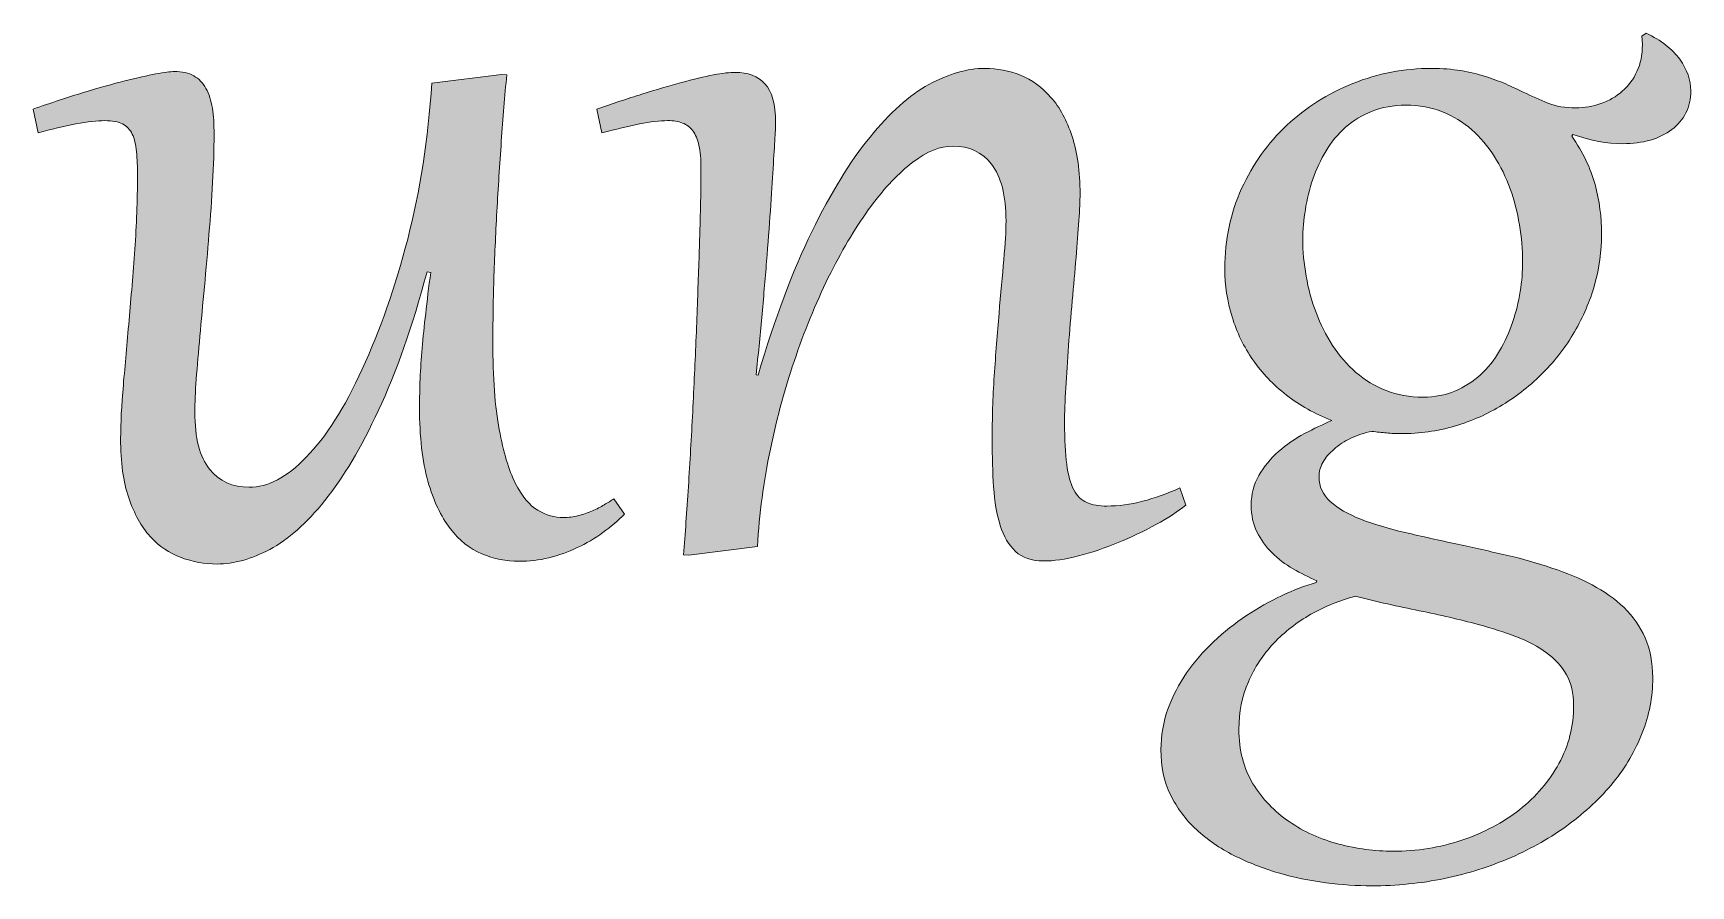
# Model space of a CAD drawing. Header units: millimetres. Extents: x 83.9 to 126, y -152.5 to -144.8.
# Drawn here: x 96.77 to 107.19, y -152.52 to -147.17 of the extents above; entities that cross this region are included whole.
import ezdxf

# ---------------------------------------------------------------- set-up
doc = ezdxf.new("R2010")
doc.units = ezdxf.units.MM
doc.header["$MEASUREMENT"] = 0
doc.layers.add('Layer 1', color=7, linetype='Continuous', lineweight=0)

msp = doc.modelspace()

# ---------------------------------------------------------------- hatches: boundary and pattern name
at = {"layer": 'Layer 1', "transparency": 33554687}
h = msp.add_hatch(color=250, dxfattribs=at)
h.dxf.hatch_style = 2
edge = h.paths.add_edge_path()
edge.add_spline(control_points=[(105.504, -149.453), (105.578, -149.453), (105.645, -149.44), (105.705, -149.415), (105.765, -149.389), (105.819, -149.355), (105.866, -149.312), (105.912, -149.27), (105.952, -149.22), (105.985, -149.162), (106.018, -149.105), (106.046, -149.045), (106.067, -148.983), (106.088, -148.92), (106.104, -148.856), (106.115, -148.79), (106.125, -148.725), (106.13, -148.662), (106.13, -148.601), (106.13, -148.525), (106.124, -148.449), (106.11, -148.371), (106.097, -148.293), (106.078, -148.217), (106.052, -148.144), (106.025, -148.071), (105.992, -148.003), (105.951, -147.94), (105.911, -147.876), (105.863, -147.821), (105.81, -147.773), (105.756, -147.726), (105.695, -147.688), (105.626, -147.661), (105.557, -147.633), (105.48, -147.619), (105.396, -147.619), (105.318, -147.619), (105.247, -147.632), (105.184, -147.657), (105.122, -147.681), (105.066, -147.715), (105.018, -147.758), (104.97, -147.801), (104.929, -147.85), (104.895, -147.906), (104.861, -147.961), (104.834, -148.021), (104.812, -148.083), (104.791, -148.146), (104.775, -148.21), (104.765, -148.275), (104.754, -148.339), (104.749, -148.401), (104.749, -148.461), (104.749, -148.536), (104.756, -148.614), (104.77, -148.693), (104.784, -148.772), (104.804, -148.849), (104.832, -148.922), (104.86, -148.995), (104.894, -149.064), (104.936, -149.128), (104.978, -149.193), (105.027, -149.25), (105.083, -149.298), (105.139, -149.346), (105.202, -149.384), (105.272, -149.411), (105.343, -149.439), (105.42, -149.453), (105.504, -149.453)], knot_values=[0, 0, 0, 0, 1, 1, 1, 2, 2, 2, 3, 3, 3, 4, 4, 4, 5, 5, 5, 6, 6, 6, 7, 7, 7, 8, 8, 8, 9, 9, 9, 10, 10, 10, 11, 11, 11, 12, 12, 12, 13, 13, 13, 14, 14, 14, 15, 15, 15, 16, 16, 16, 17, 17, 17, 18, 18, 18, 19, 19, 19, 20, 20, 20, 21, 21, 21, 22, 22, 22, 23, 23, 23, 24, 24, 24, 24], degree=3, periodic=0)
edge = h.paths.add_edge_path()
edge.add_spline(control_points=[(105.078, -150.703), (104.98, -150.73), (104.887, -150.767), (104.8, -150.817), (104.712, -150.867), (104.635, -150.927), (104.567, -150.998), (104.5, -151.069), (104.446, -151.15), (104.407, -151.241), (104.368, -151.332), (104.348, -151.431), (104.348, -151.538), (104.348, -151.671), (104.378, -151.785), (104.436, -151.881), (104.495, -151.976), (104.57, -152.056), (104.664, -152.119), (104.757, -152.183), (104.86, -152.23), (104.975, -152.26), (105.089, -152.29), (105.202, -152.305), (105.314, -152.305), (105.465, -152.305), (105.61, -152.282), (105.748, -152.236), (105.885, -152.19), (106.006, -152.126), (106.11, -152.044), (106.214, -151.962), (106.297, -151.865), (106.358, -151.753), (106.42, -151.642), (106.45, -151.52), (106.45, -151.388), (106.45, -151.313), (106.435, -151.249), (106.405, -151.196), (106.375, -151.143), (106.333, -151.097), (106.28, -151.058), (106.227, -151.019), (106.164, -150.985), (106.091, -150.958), (106.018, -150.93), (105.938, -150.905), (105.851, -150.881), (105.734, -150.849), (105.61, -150.821), (105.48, -150.794), (105.35, -150.768), (105.216, -150.738), (105.078, -150.703)], knot_values=[0, 0, 0, 0, 1, 1, 1, 2, 2, 2, 3, 3, 3, 4, 4, 4, 5, 5, 5, 6, 6, 6, 7, 7, 7, 8, 8, 8, 9, 9, 9, 10, 10, 10, 11, 11, 11, 12, 12, 12, 13, 13, 13, 14, 14, 14, 15, 15, 15, 16, 16, 16, 17, 17, 17, 18, 18, 18, 18], degree=3, periodic=0)
edge = h.paths.add_edge_path()
edge.add_spline(control_points=[(106.438, -147.814), (106.508, -147.914), (106.557, -148.016), (106.585, -148.117), (106.612, -148.219), (106.626, -148.323), (106.626, -148.428), (106.626, -148.536), (106.611, -148.643), (106.582, -148.747), (106.552, -148.851), (106.51, -148.949), (106.456, -149.042), (106.401, -149.136), (106.336, -149.221), (106.259, -149.299), (106.183, -149.377), (106.098, -149.444), (106.004, -149.501), (105.91, -149.559), (105.81, -149.603), (105.702, -149.635), (105.595, -149.666), (105.482, -149.682), (105.365, -149.682), (105.335, -149.682), (105.305, -149.681), (105.275, -149.678), (105.246, -149.675), (105.215, -149.672), (105.183, -149.668), (105.135, -149.677), (105.091, -149.692), (105.051, -149.711), (105.011, -149.73), (104.976, -149.753), (104.946, -149.779), (104.915, -149.806), (104.892, -149.833), (104.875, -149.863), (104.859, -149.893), (104.851, -149.923), (104.851, -149.953), (104.851, -150.014), (104.874, -150.065), (104.922, -150.108), (104.969, -150.151), (105.033, -150.188), (105.113, -150.22), (105.193, -150.251), (105.286, -150.279), (105.391, -150.303), (105.497, -150.328), (105.606, -150.352), (105.721, -150.377), (105.824, -150.399), (105.926, -150.422), (106.027, -150.445), (106.127, -150.468), (106.223, -150.495), (106.314, -150.526), (106.405, -150.556), (106.489, -150.591), (106.566, -150.632), (106.643, -150.673), (106.71, -150.72), (106.767, -150.775), (106.823, -150.829), (106.867, -150.893), (106.899, -150.965), (106.931, -151.037), (106.947, -151.121), (106.947, -151.216), (106.947, -151.336), (106.925, -151.451), (106.881, -151.562), (106.838, -151.673), (106.777, -151.777), (106.699, -151.873), (106.62, -151.97), (106.526, -152.058), (106.417, -152.138), (106.309, -152.218), (106.189, -152.286), (106.058, -152.344), (105.927, -152.401), (105.787, -152.445), (105.639, -152.476), (105.491, -152.507), (105.338, -152.522), (105.181, -152.522), (105.09, -152.522), (104.995, -152.516), (104.894, -152.503), (104.793, -152.49), (104.694, -152.469), (104.596, -152.441), (104.498, -152.412), (104.405, -152.376), (104.316, -152.331), (104.227, -152.286), (104.149, -152.232), (104.081, -152.169), (104.012, -152.106), (103.958, -152.032), (103.918, -151.95), (103.878, -151.867), (103.858, -151.773), (103.858, -151.667), (103.858, -151.578), (103.873, -151.494), (103.902, -151.412), (103.931, -151.331), (103.97, -151.255), (104.019, -151.185), (104.068, -151.115), (104.124, -151.049), (104.189, -150.989), (104.254, -150.928), (104.322, -150.874), (104.395, -150.825), (104.467, -150.777), (104.541, -150.735), (104.616, -150.7), (104.691, -150.665), (104.764, -150.637), (104.834, -150.617), (104.834, -150.617), (104.838, -150.606), (104.838, -150.606), (104.787, -150.584), (104.737, -150.559), (104.688, -150.531), (104.639, -150.503), (104.595, -150.469), (104.556, -150.431), (104.517, -150.392), (104.485, -150.348), (104.461, -150.299), (104.437, -150.25), (104.425, -150.195), (104.425, -150.133), (104.425, -150.063), (104.441, -150), (104.473, -149.944), (104.506, -149.888), (104.547, -149.838), (104.596, -149.795), (104.646, -149.751), (104.7, -149.714), (104.76, -149.682), (104.819, -149.651), (104.876, -149.623), (104.931, -149.6), (104.825, -149.558), (104.73, -149.505), (104.647, -149.44), (104.564, -149.376), (104.493, -149.302), (104.436, -149.219), (104.379, -149.137), (104.335, -149.047), (104.305, -148.949), (104.275, -148.852), (104.259, -148.751), (104.259, -148.645), (104.259, -148.464), (104.295, -148.297), (104.365, -148.143), (104.435, -147.99), (104.53, -147.857), (104.649, -147.745), (104.768, -147.634), (104.906, -147.546), (105.063, -147.483), (105.221, -147.42), (105.386, -147.388), (105.56, -147.388), (105.626, -147.388), (105.686, -147.393), (105.741, -147.402), (105.797, -147.412), (105.848, -147.424), (105.894, -147.438), (105.941, -147.453), (105.984, -147.469), (106.024, -147.486), (106.063, -147.503), (106.1, -147.52), (106.134, -147.537), (106.187, -147.563), (106.238, -147.586), (106.288, -147.606), (106.339, -147.626), (106.397, -147.636), (106.463, -147.636), (106.518, -147.636), (106.571, -147.627), (106.622, -147.609), (106.673, -147.591), (106.718, -147.565), (106.756, -147.531), (106.795, -147.498), (106.826, -147.456), (106.848, -147.407), (106.871, -147.359), (106.882, -147.303), (106.882, -147.241), (106.882, -147.231), (106.882, -147.222), (106.881, -147.214), (106.881, -147.206), (106.88, -147.196), (106.878, -147.185), (106.878, -147.185), (106.905, -147.167), (106.905, -147.167), (107, -147.211), (107.071, -147.266), (107.117, -147.331), (107.163, -147.396), (107.186, -147.462), (107.186, -147.528), (107.186, -147.581), (107.176, -147.627), (107.155, -147.668), (107.135, -147.709), (107.105, -147.743), (107.067, -147.772), (107.03, -147.801), (106.984, -147.823), (106.932, -147.838), (106.88, -147.854), (106.822, -147.861), (106.758, -147.861), (106.662, -147.861), (106.558, -147.842), (106.446, -147.803), (106.446, -147.803), (106.438, -147.814), (106.438, -147.814)], knot_values=[0, 0, 0, 0, 1, 1, 1, 2, 2, 2, 3, 3, 3, 4, 4, 4, 5, 5, 5, 6, 6, 6, 7, 7, 7, 8, 8, 8, 9, 9, 9, 10, 10, 10, 11, 11, 11, 12, 12, 12, 13, 13, 13, 14, 14, 14, 15, 15, 15, 16, 16, 16, 17, 17, 17, 18, 18, 18, 19, 19, 19, 20, 20, 20, 21, 21, 21, 22, 22, 22, 23, 23, 23, 24, 24, 24, 25, 25, 25, 26, 26, 26, 27, 27, 27, 28, 28, 28, 29, 29, 29, 30, 30, 30, 31, 31, 31, 32, 32, 32, 33, 33, 33, 34, 34, 34, 35, 35, 35, 36, 36, 36, 37, 37, 37, 38, 38, 38, 39, 39, 39, 40, 40, 40, 41, 41, 41, 42, 42, 42, 43, 43, 43, 44, 44, 44, 45, 45, 45, 46, 46, 46, 47, 47, 47, 48, 48, 48, 49, 49, 49, 50, 50, 50, 51, 51, 51, 52, 52, 52, 53, 53, 53, 54, 54, 54, 55, 55, 55, 56, 56, 56, 57, 57, 57, 58, 58, 58, 59, 59, 59, 60, 60, 60, 61, 61, 61, 62, 62, 62, 63, 63, 63, 64, 64, 64, 65, 65, 65, 66, 66, 66, 67, 67, 67, 68, 68, 68, 69, 69, 69, 70, 70, 70, 71, 71, 71, 72, 72, 72, 73, 73, 73, 74, 74, 74, 75, 75, 75, 76, 76, 76, 77, 77, 77, 78, 78, 78, 79, 79, 79, 80, 80, 80, 80], degree=3, periodic=0)
h = msp.add_hatch(color=250, dxfattribs=at)
h.dxf.hatch_style = 2
edge = h.paths.add_edge_path()
edge.add_spline(control_points=[(97.911, -147.803), (97.911, -147.897), (97.908, -147.997), (97.902, -148.104), (97.896, -148.211), (97.888, -148.319), (97.879, -148.43), (97.87, -148.54), (97.861, -148.65), (97.85, -148.759), (97.84, -148.869), (97.831, -148.973), (97.822, -149.07), (97.813, -149.168), (97.805, -149.258), (97.799, -149.34), (97.793, -149.422), (97.79, -149.491), (97.79, -149.546), (97.79, -149.71), (97.821, -149.83), (97.883, -149.905), (97.945, -149.981), (98.027, -150.019), (98.131, -150.019), (98.248, -150.019), (98.368, -149.956), (98.49, -149.83), (98.613, -149.704), (98.73, -149.52), (98.842, -149.277), (98.953, -149.035), (99.048, -148.762), (99.127, -148.46), (99.205, -148.157), (99.256, -147.831), (99.278, -147.481), (99.278, -147.481), (99.716, -147.427), (99.716, -147.427), (99.716, -147.427), (99.749, -147.429), (99.749, -147.429), (99.737, -147.56), (99.725, -147.699), (99.715, -147.846), (99.705, -147.992), (99.695, -148.139), (99.687, -148.286), (99.679, -148.433), (99.673, -148.576), (99.668, -148.717), (99.664, -148.857), (99.662, -148.987), (99.662, -149.106), (99.662, -149.33), (99.675, -149.514), (99.702, -149.656), (99.728, -149.799), (99.761, -149.911), (99.803, -149.993), (99.844, -150.075), (99.891, -150.132), (99.944, -150.163), (99.997, -150.194), (100.051, -150.209), (100.105, -150.209), (100.136, -150.209), (100.168, -150.205), (100.199, -150.197), (100.23, -150.189), (100.259, -150.179), (100.287, -150.167), (100.314, -150.155), (100.339, -150.143), (100.362, -150.129), (100.385, -150.115), (100.404, -150.103), (100.421, -150.092), (100.421, -150.092), (100.489, -150.187), (100.489, -150.187), (100.449, -150.228), (100.404, -150.267), (100.353, -150.303), (100.302, -150.34), (100.248, -150.372), (100.191, -150.398), (100.135, -150.425), (100.076, -150.446), (100.014, -150.462), (99.952, -150.477), (99.889, -150.484), (99.826, -150.484), (99.746, -150.484), (99.668, -150.468), (99.593, -150.437), (99.518, -150.405), (99.451, -150.352), (99.394, -150.278), (99.336, -150.203), (99.289, -150.104), (99.254, -149.98), (99.219, -149.856), (99.201, -149.702), (99.201, -149.517), (99.201, -149.458), (99.203, -149.398), (99.205, -149.337), (99.208, -149.276), (99.212, -149.212), (99.218, -149.145), (99.223, -149.077), (99.231, -149.005), (99.24, -148.927), (99.249, -148.849), (99.259, -148.763), (99.272, -148.669), (99.272, -148.669), (99.249, -148.665), (99.249, -148.665), (99.155, -149.011), (99.054, -149.301), (98.944, -149.535), (98.834, -149.77), (98.722, -149.959), (98.607, -150.102), (98.492, -150.245), (98.377, -150.347), (98.261, -150.409), (98.145, -150.47), (98.035, -150.501), (97.93, -150.501), (97.852, -150.501), (97.776, -150.487), (97.704, -150.46), (97.631, -150.434), (97.567, -150.39), (97.51, -150.328), (97.454, -150.267), (97.409, -150.186), (97.375, -150.085), (97.341, -149.985), (97.324, -149.861), (97.324, -149.713), (97.324, -149.617), (97.33, -149.505), (97.341, -149.377), (97.352, -149.25), (97.364, -149.114), (97.377, -148.97), (97.39, -148.826), (97.402, -148.677), (97.413, -148.524), (97.424, -148.37), (97.43, -148.218), (97.43, -148.068), (97.43, -148.007), (97.428, -147.955), (97.424, -147.911), (97.42, -147.867), (97.411, -147.83), (97.397, -147.801), (97.383, -147.772), (97.363, -147.751), (97.336, -147.737), (97.309, -147.723), (97.272, -147.716), (97.225, -147.716), (97.178, -147.716), (97.117, -147.723), (97.042, -147.737), (96.967, -147.751), (96.888, -147.77), (96.806, -147.793), (96.806, -147.793), (96.775, -147.644), (96.775, -147.644), (96.888, -147.604), (96.993, -147.569), (97.09, -147.54), (97.187, -147.51), (97.274, -147.486), (97.35, -147.466), (97.427, -147.447), (97.492, -147.433), (97.545, -147.423), (97.598, -147.413), (97.637, -147.408), (97.661, -147.408), (97.711, -147.408), (97.752, -147.417), (97.783, -147.435), (97.815, -147.453), (97.841, -147.479), (97.86, -147.514), (97.879, -147.548), (97.893, -147.59), (97.9, -147.638), (97.908, -147.686), (97.911, -147.741), (97.911, -147.803)], knot_values=[0, 0, 0, 0, 1, 1, 1, 2, 2, 2, 3, 3, 3, 4, 4, 4, 5, 5, 5, 6, 6, 6, 7, 7, 7, 8, 8, 8, 9, 9, 9, 10, 10, 10, 11, 11, 11, 12, 12, 12, 13, 13, 13, 14, 14, 14, 15, 15, 15, 16, 16, 16, 17, 17, 17, 18, 18, 18, 19, 19, 19, 20, 20, 20, 21, 21, 21, 22, 22, 22, 23, 23, 23, 24, 24, 24, 25, 25, 25, 26, 26, 26, 27, 27, 27, 28, 28, 28, 29, 29, 29, 30, 30, 30, 31, 31, 31, 32, 32, 32, 33, 33, 33, 34, 34, 34, 35, 35, 35, 36, 36, 36, 37, 37, 37, 38, 38, 38, 39, 39, 39, 40, 40, 40, 41, 41, 41, 42, 42, 42, 43, 43, 43, 44, 44, 44, 45, 45, 45, 46, 46, 46, 47, 47, 47, 48, 48, 48, 49, 49, 49, 50, 50, 50, 51, 51, 51, 52, 52, 52, 53, 53, 53, 54, 54, 54, 55, 55, 55, 56, 56, 56, 57, 57, 57, 58, 58, 58, 59, 59, 59, 60, 60, 60, 61, 61, 61, 62, 62, 62, 63, 63, 63, 64, 64, 64, 65, 65, 65, 66, 66, 66, 67, 67, 67, 67], degree=3, periodic=0)
h = msp.add_hatch(color=250, dxfattribs=at)
h.dxf.hatch_style = 2
edge = h.paths.add_edge_path()
edge.add_spline(control_points=[(100.969, -148.014), (100.969, -147.958), (100.965, -147.91), (100.956, -147.872), (100.948, -147.833), (100.935, -147.802), (100.918, -147.78), (100.901, -147.757), (100.879, -147.741), (100.853, -147.731), (100.827, -147.721), (100.796, -147.716), (100.76, -147.716), (100.71, -147.716), (100.651, -147.723), (100.582, -147.737), (100.513, -147.751), (100.435, -147.77), (100.346, -147.793), (100.346, -147.793), (100.315, -147.644), (100.315, -147.644), (100.413, -147.61), (100.507, -147.578), (100.598, -147.55), (100.688, -147.522), (100.771, -147.497), (100.847, -147.477), (100.922, -147.456), (100.989, -147.44), (101.047, -147.429), (101.105, -147.418), (101.151, -147.413), (101.184, -147.413), (101.264, -147.413), (101.326, -147.436), (101.371, -147.484), (101.415, -147.531), (101.438, -147.613), (101.438, -147.729), (101.438, -147.743), (101.436, -147.775), (101.434, -147.825), (101.431, -147.875), (101.427, -147.939), (101.422, -148.016), (101.418, -148.093), (101.412, -148.182), (101.405, -148.282), (101.398, -148.382), (101.39, -148.488), (101.381, -148.601), (101.372, -148.714), (101.362, -148.831), (101.351, -148.952), (101.34, -149.072), (101.328, -149.192), (101.316, -149.312), (101.316, -149.312), (101.328, -149.314), (101.328, -149.314), (101.433, -148.959), (101.545, -148.659), (101.665, -148.414), (101.785, -148.17), (101.907, -147.971), (102.031, -147.819), (102.155, -147.667), (102.278, -147.557), (102.401, -147.489), (102.524, -147.422), (102.641, -147.388), (102.753, -147.388), (102.83, -147.388), (102.904, -147.402), (102.976, -147.431), (103.047, -147.46), (103.111, -147.506), (103.167, -147.57), (103.223, -147.633), (103.267, -147.715), (103.3, -147.815), (103.333, -147.915), (103.35, -148.035), (103.35, -148.177), (103.35, -148.219), (103.347, -148.274), (103.343, -148.344), (103.338, -148.413), (103.332, -148.491), (103.325, -148.576), (103.318, -148.662), (103.31, -148.752), (103.301, -148.848), (103.292, -148.944), (103.284, -149.038), (103.278, -149.13), (103.271, -149.223), (103.265, -149.311), (103.26, -149.394), (103.255, -149.477), (103.253, -149.55), (103.253, -149.612), (103.253, -149.719), (103.257, -149.807), (103.266, -149.874), (103.275, -149.942), (103.29, -149.995), (103.311, -150.035), (103.331, -150.074), (103.359, -150.101), (103.393, -150.115), (103.428, -150.13), (103.47, -150.137), (103.519, -150.137), (103.591, -150.137), (103.665, -150.127), (103.743, -150.107), (103.82, -150.087), (103.898, -150.059), (103.976, -150.023), (103.976, -150.023), (104.015, -150.131), (104.015, -150.131), (103.966, -150.171), (103.903, -150.211), (103.827, -150.253), (103.752, -150.294), (103.672, -150.332), (103.589, -150.366), (103.505, -150.401), (103.422, -150.429), (103.34, -150.45), (103.257, -150.472), (103.184, -150.482), (103.12, -150.482), (103.046, -150.482), (102.987, -150.462), (102.945, -150.422), (102.902, -150.382), (102.87, -150.328), (102.849, -150.259), (102.827, -150.19), (102.813, -150.109), (102.807, -150.017), (102.801, -149.925), (102.798, -149.826), (102.798, -149.719), (102.798, -149.59), (102.802, -149.457), (102.811, -149.319), (102.82, -149.182), (102.83, -149.052), (102.841, -148.928), (102.852, -148.804), (102.862, -148.691), (102.871, -148.59), (102.88, -148.489), (102.885, -148.408), (102.885, -148.347), (102.885, -148.186), (102.854, -148.067), (102.794, -147.99), (102.733, -147.914), (102.653, -147.876), (102.552, -147.876), (102.472, -147.876), (102.388, -147.909), (102.3, -147.977), (102.212, -148.044), (102.124, -148.137), (102.036, -148.255), (101.949, -148.373), (101.865, -148.512), (101.784, -148.672), (101.703, -148.833), (101.631, -149.007), (101.566, -149.193), (101.501, -149.38), (101.448, -149.575), (101.405, -149.779), (101.362, -149.983), (101.335, -150.187), (101.324, -150.391), (101.324, -150.391), (100.892, -150.445), (100.892, -150.445), (100.892, -150.445), (100.859, -150.443), (100.859, -150.443), (100.87, -150.312), (100.88, -150.169), (100.89, -150.015), (100.9, -149.861), (100.909, -149.704), (100.917, -149.545), (100.925, -149.386), (100.932, -149.228), (100.939, -149.071), (100.945, -148.915), (100.95, -148.769), (100.955, -148.633), (100.96, -148.497), (100.963, -148.376), (100.966, -148.268), (100.968, -148.161), (100.969, -148.076), (100.969, -148.014)], knot_values=[0, 0, 0, 0, 1, 1, 1, 2, 2, 2, 3, 3, 3, 4, 4, 4, 5, 5, 5, 6, 6, 6, 7, 7, 7, 8, 8, 8, 9, 9, 9, 10, 10, 10, 11, 11, 11, 12, 12, 12, 13, 13, 13, 14, 14, 14, 15, 15, 15, 16, 16, 16, 17, 17, 17, 18, 18, 18, 19, 19, 19, 20, 20, 20, 21, 21, 21, 22, 22, 22, 23, 23, 23, 24, 24, 24, 25, 25, 25, 26, 26, 26, 27, 27, 27, 28, 28, 28, 29, 29, 29, 30, 30, 30, 31, 31, 31, 32, 32, 32, 33, 33, 33, 34, 34, 34, 35, 35, 35, 36, 36, 36, 37, 37, 37, 38, 38, 38, 39, 39, 39, 40, 40, 40, 41, 41, 41, 42, 42, 42, 43, 43, 43, 44, 44, 44, 45, 45, 45, 46, 46, 46, 47, 47, 47, 48, 48, 48, 49, 49, 49, 50, 50, 50, 51, 51, 51, 52, 52, 52, 53, 53, 53, 54, 54, 54, 55, 55, 55, 56, 56, 56, 57, 57, 57, 58, 58, 58, 59, 59, 59, 60, 60, 60, 61, 61, 61, 62, 62, 62, 63, 63, 63, 64, 64, 64, 65, 65, 65, 66, 66, 66, 67, 67, 67, 68, 68, 68, 69, 69, 69, 69], degree=3, periodic=0)

# ---------------------------------------------------------------- linework, layer by layer
at = {"layer": 'Layer 1'}
for points, knots in [([(106.438, -147.814), (106.508, -147.914), (106.557, -148.016), (106.585, -148.117), (106.612, -148.219), (106.626, -148.323), (106.626, -148.428), (106.626, -148.536), (106.611, -148.643), (106.582, -148.747), (106.552, -148.851), (106.51, -148.949), (106.456, -149.042), (106.401, -149.136), (106.336, -149.221), (106.259, -149.299), (106.183, -149.377), (106.098, -149.444), (106.004, -149.501), (105.91, -149.559), (105.81, -149.603), (105.702, -149.635), (105.595, -149.666), (105.482, -149.682), (105.365, -149.682), (105.335, -149.682), (105.305, -149.681), (105.275, -149.678), (105.246, -149.675), (105.215, -149.672), (105.183, -149.668), (105.135, -149.677), (105.091, -149.692), (105.051, -149.711), (105.011, -149.73), (104.976, -149.753), (104.946, -149.779), (104.915, -149.806), (104.892, -149.833), (104.875, -149.863), (104.859, -149.893), (104.851, -149.923), (104.851, -149.953), (104.851, -150.014), (104.874, -150.065), (104.922, -150.108), (104.969, -150.151), (105.033, -150.188), (105.113, -150.22), (105.193, -150.251), (105.286, -150.279), (105.391, -150.303), (105.497, -150.328), (105.606, -150.352), (105.721, -150.377), (105.824, -150.399), (105.926, -150.422), (106.027, -150.445), (106.127, -150.468), (106.223, -150.495), (106.314, -150.526), (106.405, -150.556), (106.489, -150.591), (106.566, -150.632), (106.643, -150.673), (106.71, -150.72), (106.767, -150.775), (106.823, -150.829), (106.867, -150.893), (106.899, -150.965), (106.931, -151.037), (106.947, -151.121), (106.947, -151.216), (106.947, -151.336), (106.925, -151.451), (106.881, -151.562), (106.838, -151.673), (106.777, -151.777), (106.699, -151.873), (106.62, -151.97), (106.526, -152.058), (106.417, -152.138), (106.309, -152.218), (106.189, -152.286), (106.058, -152.344), (105.927, -152.401), (105.787, -152.445), (105.639, -152.476), (105.491, -152.507), (105.338, -152.522), (105.181, -152.522), (105.09, -152.522), (104.995, -152.516), (104.894, -152.503), (104.793, -152.49), (104.694, -152.469), (104.596, -152.441), (104.498, -152.412), (104.405, -152.376), (104.316, -152.331), (104.227, -152.286), (104.149, -152.232), (104.081, -152.169), (104.012, -152.106), (103.958, -152.032), (103.918, -151.95), (103.878, -151.867), (103.858, -151.773), (103.858, -151.667), (103.858, -151.578), (103.873, -151.494), (103.902, -151.412), (103.931, -151.331), (103.97, -151.255), (104.019, -151.185), (104.068, -151.115), (104.124, -151.049), (104.189, -150.989), (104.254, -150.928), (104.322, -150.874), (104.395, -150.825), (104.467, -150.777), (104.541, -150.735), (104.616, -150.7), (104.691, -150.665), (104.764, -150.637), (104.834, -150.617), (104.834, -150.617), (104.838, -150.606), (104.838, -150.606), (104.787, -150.584), (104.737, -150.559), (104.688, -150.531), (104.639, -150.503), (104.595, -150.469), (104.556, -150.431), (104.517, -150.392), (104.485, -150.348), (104.461, -150.299), (104.437, -150.25), (104.425, -150.195), (104.425, -150.133), (104.425, -150.063), (104.441, -150), (104.473, -149.944), (104.506, -149.888), (104.547, -149.838), (104.596, -149.795), (104.646, -149.751), (104.7, -149.714), (104.76, -149.682), (104.819, -149.651), (104.876, -149.623), (104.931, -149.6), (104.825, -149.558), (104.73, -149.505), (104.647, -149.44), (104.564, -149.376), (104.493, -149.302), (104.436, -149.219), (104.379, -149.137), (104.335, -149.047), (104.305, -148.949), (104.275, -148.852), (104.259, -148.751), (104.259, -148.645), (104.259, -148.464), (104.295, -148.297), (104.365, -148.143), (104.435, -147.99), (104.53, -147.857), (104.649, -147.745), (104.768, -147.634), (104.906, -147.546), (105.063, -147.483), (105.221, -147.42), (105.386, -147.388), (105.56, -147.388), (105.626, -147.388), (105.686, -147.393), (105.741, -147.402), (105.797, -147.412), (105.848, -147.424), (105.894, -147.438), (105.941, -147.453), (105.984, -147.469), (106.024, -147.486), (106.063, -147.503), (106.1, -147.52), (106.134, -147.537), (106.187, -147.563), (106.238, -147.586), (106.288, -147.606), (106.339, -147.626), (106.397, -147.636), (106.463, -147.636), (106.518, -147.636), (106.571, -147.627), (106.622, -147.609), (106.673, -147.591), (106.718, -147.565), (106.756, -147.531), (106.795, -147.498), (106.826, -147.456), (106.848, -147.407), (106.871, -147.359), (106.882, -147.303), (106.882, -147.241), (106.882, -147.231), (106.882, -147.222), (106.881, -147.214), (106.881, -147.206), (106.88, -147.196), (106.878, -147.185), (106.878, -147.185), (106.905, -147.167), (106.905, -147.167), (107, -147.211), (107.071, -147.266), (107.117, -147.331), (107.163, -147.396), (107.186, -147.462), (107.186, -147.528), (107.186, -147.581), (107.176, -147.627), (107.155, -147.668), (107.135, -147.709), (107.105, -147.743), (107.067, -147.772), (107.03, -147.801), (106.984, -147.823), (106.932, -147.838), (106.88, -147.854), (106.822, -147.861), (106.758, -147.861), (106.662, -147.861), (106.558, -147.842), (106.446, -147.803), (106.446, -147.803), (106.438, -147.814), (106.438, -147.814)], [0, 0, 0, 0, 1, 1, 1, 2, 2, 2, 3, 3, 3, 4, 4, 4, 5, 5, 5, 6, 6, 6, 7, 7, 7, 8, 8, 8, 9, 9, 9, 10, 10, 10, 11, 11, 11, 12, 12, 12, 13, 13, 13, 14, 14, 14, 15, 15, 15, 16, 16, 16, 17, 17, 17, 18, 18, 18, 19, 19, 19, 20, 20, 20, 21, 21, 21, 22, 22, 22, 23, 23, 23, 24, 24, 24, 25, 25, 25, 26, 26, 26, 27, 27, 27, 28, 28, 28, 29, 29, 29, 30, 30, 30, 31, 31, 31, 32, 32, 32, 33, 33, 33, 34, 34, 34, 35, 35, 35, 36, 36, 36, 37, 37, 37, 38, 38, 38, 39, 39, 39, 40, 40, 40, 41, 41, 41, 42, 42, 42, 43, 43, 43, 44, 44, 44, 45, 45, 45, 46, 46, 46, 47, 47, 47, 48, 48, 48, 49, 49, 49, 50, 50, 50, 51, 51, 51, 52, 52, 52, 53, 53, 53, 54, 54, 54, 55, 55, 55, 56, 56, 56, 57, 57, 57, 58, 58, 58, 59, 59, 59, 60, 60, 60, 61, 61, 61, 62, 62, 62, 63, 63, 63, 64, 64, 64, 65, 65, 65, 66, 66, 66, 67, 67, 67, 68, 68, 68, 69, 69, 69, 70, 70, 70, 71, 71, 71, 72, 72, 72, 73, 73, 73, 74, 74, 74, 75, 75, 75, 76, 76, 76, 77, 77, 77, 78, 78, 78, 79, 79, 79, 80, 80, 80, 80]), ([(97.911, -147.803), (97.911, -147.897), (97.908, -147.997), (97.902, -148.104), (97.896, -148.211), (97.888, -148.319), (97.879, -148.43), (97.87, -148.54), (97.861, -148.65), (97.85, -148.759), (97.84, -148.869), (97.831, -148.973), (97.822, -149.07), (97.813, -149.168), (97.805, -149.258), (97.799, -149.34), (97.793, -149.422), (97.79, -149.491), (97.79, -149.546), (97.79, -149.71), (97.821, -149.83), (97.883, -149.905), (97.945, -149.981), (98.027, -150.019), (98.131, -150.019), (98.248, -150.019), (98.368, -149.956), (98.49, -149.83), (98.613, -149.704), (98.73, -149.52), (98.842, -149.277), (98.953, -149.035), (99.048, -148.762), (99.127, -148.46), (99.205, -148.157), (99.256, -147.831), (99.278, -147.481), (99.278, -147.481), (99.716, -147.427), (99.716, -147.427), (99.716, -147.427), (99.749, -147.429), (99.749, -147.429), (99.737, -147.56), (99.725, -147.699), (99.715, -147.846), (99.705, -147.992), (99.695, -148.139), (99.687, -148.286), (99.679, -148.433), (99.673, -148.576), (99.668, -148.717), (99.664, -148.857), (99.662, -148.987), (99.662, -149.106), (99.662, -149.33), (99.675, -149.514), (99.702, -149.656), (99.728, -149.799), (99.761, -149.911), (99.803, -149.993), (99.844, -150.075), (99.891, -150.132), (99.944, -150.163), (99.997, -150.194), (100.051, -150.209), (100.105, -150.209), (100.136, -150.209), (100.168, -150.205), (100.199, -150.197), (100.23, -150.189), (100.259, -150.179), (100.287, -150.167), (100.314, -150.155), (100.339, -150.143), (100.362, -150.129), (100.385, -150.115), (100.404, -150.103), (100.421, -150.092), (100.421, -150.092), (100.489, -150.187), (100.489, -150.187), (100.449, -150.228), (100.404, -150.267), (100.353, -150.303), (100.302, -150.34), (100.248, -150.372), (100.191, -150.398), (100.135, -150.425), (100.076, -150.446), (100.014, -150.462), (99.952, -150.477), (99.889, -150.484), (99.826, -150.484), (99.746, -150.484), (99.668, -150.468), (99.593, -150.437), (99.518, -150.405), (99.451, -150.352), (99.394, -150.278), (99.336, -150.203), (99.289, -150.104), (99.254, -149.98), (99.219, -149.856), (99.201, -149.702), (99.201, -149.517), (99.201, -149.458), (99.203, -149.398), (99.205, -149.337), (99.208, -149.276), (99.212, -149.212), (99.218, -149.145), (99.223, -149.077), (99.231, -149.005), (99.24, -148.927), (99.249, -148.849), (99.259, -148.763), (99.272, -148.669), (99.272, -148.669), (99.249, -148.665), (99.249, -148.665), (99.155, -149.011), (99.054, -149.301), (98.944, -149.535), (98.834, -149.77), (98.722, -149.959), (98.607, -150.102), (98.492, -150.245), (98.377, -150.347), (98.261, -150.409), (98.145, -150.47), (98.035, -150.501), (97.93, -150.501), (97.852, -150.501), (97.776, -150.487), (97.704, -150.46), (97.631, -150.434), (97.567, -150.39), (97.51, -150.328), (97.454, -150.267), (97.409, -150.186), (97.375, -150.085), (97.341, -149.985), (97.324, -149.861), (97.324, -149.713), (97.324, -149.617), (97.33, -149.505), (97.341, -149.377), (97.352, -149.25), (97.364, -149.114), (97.377, -148.97), (97.39, -148.826), (97.402, -148.677), (97.413, -148.524), (97.424, -148.37), (97.43, -148.218), (97.43, -148.068), (97.43, -148.007), (97.428, -147.955), (97.424, -147.911), (97.42, -147.867), (97.411, -147.83), (97.397, -147.801), (97.383, -147.772), (97.363, -147.751), (97.336, -147.737), (97.309, -147.723), (97.272, -147.716), (97.225, -147.716), (97.178, -147.716), (97.117, -147.723), (97.042, -147.737), (96.967, -147.751), (96.888, -147.77), (96.806, -147.793), (96.806, -147.793), (96.775, -147.644), (96.775, -147.644), (96.888, -147.604), (96.993, -147.569), (97.09, -147.54), (97.187, -147.51), (97.274, -147.486), (97.35, -147.466), (97.427, -147.447), (97.492, -147.433), (97.545, -147.423), (97.598, -147.413), (97.637, -147.408), (97.661, -147.408), (97.711, -147.408), (97.752, -147.417), (97.783, -147.435), (97.815, -147.453), (97.841, -147.479), (97.86, -147.514), (97.879, -147.548), (97.893, -147.59), (97.9, -147.638), (97.908, -147.686), (97.911, -147.741), (97.911, -147.803)], [0, 0, 0, 0, 1, 1, 1, 2, 2, 2, 3, 3, 3, 4, 4, 4, 5, 5, 5, 6, 6, 6, 7, 7, 7, 8, 8, 8, 9, 9, 9, 10, 10, 10, 11, 11, 11, 12, 12, 12, 13, 13, 13, 14, 14, 14, 15, 15, 15, 16, 16, 16, 17, 17, 17, 18, 18, 18, 19, 19, 19, 20, 20, 20, 21, 21, 21, 22, 22, 22, 23, 23, 23, 24, 24, 24, 25, 25, 25, 26, 26, 26, 27, 27, 27, 28, 28, 28, 29, 29, 29, 30, 30, 30, 31, 31, 31, 32, 32, 32, 33, 33, 33, 34, 34, 34, 35, 35, 35, 36, 36, 36, 37, 37, 37, 38, 38, 38, 39, 39, 39, 40, 40, 40, 41, 41, 41, 42, 42, 42, 43, 43, 43, 44, 44, 44, 45, 45, 45, 46, 46, 46, 47, 47, 47, 48, 48, 48, 49, 49, 49, 50, 50, 50, 51, 51, 51, 52, 52, 52, 53, 53, 53, 54, 54, 54, 55, 55, 55, 56, 56, 56, 57, 57, 57, 58, 58, 58, 59, 59, 59, 60, 60, 60, 61, 61, 61, 62, 62, 62, 63, 63, 63, 64, 64, 64, 65, 65, 65, 66, 66, 66, 67, 67, 67, 67]), ([(100.969, -148.014), (100.969, -147.958), (100.965, -147.91), (100.956, -147.872), (100.948, -147.833), (100.935, -147.802), (100.918, -147.78), (100.901, -147.757), (100.879, -147.741), (100.853, -147.731), (100.827, -147.721), (100.796, -147.716), (100.76, -147.716), (100.71, -147.716), (100.651, -147.723), (100.582, -147.737), (100.513, -147.751), (100.435, -147.77), (100.346, -147.793), (100.346, -147.793), (100.315, -147.644), (100.315, -147.644), (100.413, -147.61), (100.507, -147.578), (100.598, -147.55), (100.688, -147.522), (100.771, -147.497), (100.847, -147.477), (100.922, -147.456), (100.989, -147.44), (101.047, -147.429), (101.105, -147.418), (101.151, -147.413), (101.184, -147.413), (101.264, -147.413), (101.326, -147.436), (101.371, -147.484), (101.415, -147.531), (101.438, -147.613), (101.438, -147.729), (101.438, -147.743), (101.436, -147.775), (101.434, -147.825), (101.431, -147.875), (101.427, -147.939), (101.422, -148.016), (101.418, -148.093), (101.412, -148.182), (101.405, -148.282), (101.398, -148.382), (101.39, -148.488), (101.381, -148.601), (101.372, -148.714), (101.362, -148.831), (101.351, -148.952), (101.34, -149.072), (101.328, -149.192), (101.316, -149.312), (101.316, -149.312), (101.328, -149.314), (101.328, -149.314), (101.433, -148.959), (101.545, -148.659), (101.665, -148.414), (101.785, -148.17), (101.907, -147.971), (102.031, -147.819), (102.155, -147.667), (102.278, -147.557), (102.401, -147.489), (102.524, -147.422), (102.641, -147.388), (102.753, -147.388), (102.83, -147.388), (102.904, -147.402), (102.976, -147.431), (103.047, -147.46), (103.111, -147.506), (103.167, -147.57), (103.223, -147.633), (103.267, -147.715), (103.3, -147.815), (103.333, -147.915), (103.35, -148.035), (103.35, -148.177), (103.35, -148.219), (103.347, -148.274), (103.343, -148.344), (103.338, -148.413), (103.332, -148.491), (103.325, -148.576), (103.318, -148.662), (103.31, -148.752), (103.301, -148.848), (103.292, -148.944), (103.284, -149.038), (103.278, -149.13), (103.271, -149.223), (103.265, -149.311), (103.26, -149.394), (103.255, -149.477), (103.253, -149.55), (103.253, -149.612), (103.253, -149.719), (103.257, -149.807), (103.266, -149.874), (103.275, -149.942), (103.29, -149.995), (103.311, -150.035), (103.331, -150.074), (103.359, -150.101), (103.393, -150.115), (103.428, -150.13), (103.47, -150.137), (103.519, -150.137), (103.591, -150.137), (103.665, -150.127), (103.743, -150.107), (103.82, -150.087), (103.898, -150.059), (103.976, -150.023), (103.976, -150.023), (104.015, -150.131), (104.015, -150.131), (103.966, -150.171), (103.903, -150.211), (103.827, -150.253), (103.752, -150.294), (103.672, -150.332), (103.589, -150.366), (103.505, -150.401), (103.422, -150.429), (103.34, -150.45), (103.257, -150.472), (103.184, -150.482), (103.12, -150.482), (103.046, -150.482), (102.987, -150.462), (102.945, -150.422), (102.902, -150.382), (102.87, -150.328), (102.849, -150.259), (102.827, -150.19), (102.813, -150.109), (102.807, -150.017), (102.801, -149.925), (102.798, -149.826), (102.798, -149.719), (102.798, -149.59), (102.802, -149.457), (102.811, -149.319), (102.82, -149.182), (102.83, -149.052), (102.841, -148.928), (102.852, -148.804), (102.862, -148.691), (102.871, -148.59), (102.88, -148.489), (102.885, -148.408), (102.885, -148.347), (102.885, -148.186), (102.854, -148.067), (102.794, -147.99), (102.733, -147.914), (102.653, -147.876), (102.552, -147.876), (102.472, -147.876), (102.388, -147.909), (102.3, -147.977), (102.212, -148.044), (102.124, -148.137), (102.036, -148.255), (101.949, -148.373), (101.865, -148.512), (101.784, -148.672), (101.703, -148.833), (101.631, -149.007), (101.566, -149.193), (101.501, -149.38), (101.448, -149.575), (101.405, -149.779), (101.362, -149.983), (101.335, -150.187), (101.324, -150.391), (101.324, -150.391), (100.892, -150.445), (100.892, -150.445), (100.892, -150.445), (100.859, -150.443), (100.859, -150.443), (100.87, -150.312), (100.88, -150.169), (100.89, -150.015), (100.9, -149.861), (100.909, -149.704), (100.917, -149.545), (100.925, -149.386), (100.932, -149.228), (100.939, -149.071), (100.945, -148.915), (100.95, -148.769), (100.955, -148.633), (100.96, -148.497), (100.963, -148.376), (100.966, -148.268), (100.968, -148.161), (100.969, -148.076), (100.969, -148.014)], [0, 0, 0, 0, 1, 1, 1, 2, 2, 2, 3, 3, 3, 4, 4, 4, 5, 5, 5, 6, 6, 6, 7, 7, 7, 8, 8, 8, 9, 9, 9, 10, 10, 10, 11, 11, 11, 12, 12, 12, 13, 13, 13, 14, 14, 14, 15, 15, 15, 16, 16, 16, 17, 17, 17, 18, 18, 18, 19, 19, 19, 20, 20, 20, 21, 21, 21, 22, 22, 22, 23, 23, 23, 24, 24, 24, 25, 25, 25, 26, 26, 26, 27, 27, 27, 28, 28, 28, 29, 29, 29, 30, 30, 30, 31, 31, 31, 32, 32, 32, 33, 33, 33, 34, 34, 34, 35, 35, 35, 36, 36, 36, 37, 37, 37, 38, 38, 38, 39, 39, 39, 40, 40, 40, 41, 41, 41, 42, 42, 42, 43, 43, 43, 44, 44, 44, 45, 45, 45, 46, 46, 46, 47, 47, 47, 48, 48, 48, 49, 49, 49, 50, 50, 50, 51, 51, 51, 52, 52, 52, 53, 53, 53, 54, 54, 54, 55, 55, 55, 56, 56, 56, 57, 57, 57, 58, 58, 58, 59, 59, 59, 60, 60, 60, 61, 61, 61, 62, 62, 62, 63, 63, 63, 64, 64, 64, 65, 65, 65, 66, 66, 66, 67, 67, 67, 68, 68, 68, 69, 69, 69, 69]), ([(105.504, -149.453), (105.578, -149.453), (105.645, -149.44), (105.705, -149.415), (105.765, -149.389), (105.819, -149.355), (105.866, -149.312), (105.912, -149.27), (105.952, -149.22), (105.985, -149.162), (106.018, -149.105), (106.046, -149.045), (106.067, -148.983), (106.088, -148.92), (106.104, -148.856), (106.115, -148.79), (106.125, -148.725), (106.13, -148.662), (106.13, -148.601), (106.13, -148.525), (106.124, -148.449), (106.11, -148.371), (106.097, -148.293), (106.078, -148.217), (106.052, -148.144), (106.025, -148.071), (105.992, -148.003), (105.951, -147.94), (105.911, -147.876), (105.863, -147.821), (105.81, -147.773), (105.756, -147.726), (105.695, -147.688), (105.626, -147.661), (105.557, -147.633), (105.48, -147.619), (105.396, -147.619), (105.318, -147.619), (105.247, -147.632), (105.184, -147.657), (105.122, -147.681), (105.066, -147.715), (105.018, -147.758), (104.97, -147.801), (104.929, -147.85), (104.895, -147.906), (104.861, -147.961), (104.834, -148.021), (104.812, -148.083), (104.791, -148.146), (104.775, -148.21), (104.765, -148.275), (104.754, -148.339), (104.749, -148.401), (104.749, -148.461), (104.749, -148.536), (104.756, -148.614), (104.77, -148.693), (104.784, -148.772), (104.804, -148.849), (104.832, -148.922), (104.86, -148.995), (104.894, -149.064), (104.936, -149.128), (104.978, -149.193), (105.027, -149.25), (105.083, -149.298), (105.139, -149.346), (105.202, -149.384), (105.272, -149.411), (105.343, -149.439), (105.42, -149.453), (105.504, -149.453)], [0, 0, 0, 0, 1, 1, 1, 2, 2, 2, 3, 3, 3, 4, 4, 4, 5, 5, 5, 6, 6, 6, 7, 7, 7, 8, 8, 8, 9, 9, 9, 10, 10, 10, 11, 11, 11, 12, 12, 12, 13, 13, 13, 14, 14, 14, 15, 15, 15, 16, 16, 16, 17, 17, 17, 18, 18, 18, 19, 19, 19, 20, 20, 20, 21, 21, 21, 22, 22, 22, 23, 23, 23, 24, 24, 24, 24]), ([(105.078, -150.703), (104.98, -150.73), (104.887, -150.767), (104.8, -150.817), (104.712, -150.867), (104.635, -150.927), (104.567, -150.998), (104.5, -151.069), (104.446, -151.15), (104.407, -151.241), (104.368, -151.332), (104.348, -151.431), (104.348, -151.538), (104.348, -151.671), (104.378, -151.785), (104.436, -151.881), (104.495, -151.976), (104.57, -152.056), (104.664, -152.119), (104.757, -152.183), (104.86, -152.23), (104.975, -152.26), (105.089, -152.29), (105.202, -152.305), (105.314, -152.305), (105.465, -152.305), (105.61, -152.282), (105.748, -152.236), (105.885, -152.19), (106.006, -152.126), (106.11, -152.044), (106.214, -151.962), (106.297, -151.865), (106.358, -151.753), (106.42, -151.642), (106.45, -151.52), (106.45, -151.388), (106.45, -151.313), (106.435, -151.249), (106.405, -151.196), (106.375, -151.143), (106.333, -151.097), (106.28, -151.058), (106.227, -151.019), (106.164, -150.985), (106.091, -150.958), (106.018, -150.93), (105.938, -150.905), (105.851, -150.881), (105.734, -150.849), (105.61, -150.821), (105.48, -150.794), (105.35, -150.768), (105.216, -150.738), (105.078, -150.703)], [0, 0, 0, 0, 1, 1, 1, 2, 2, 2, 3, 3, 3, 4, 4, 4, 5, 5, 5, 6, 6, 6, 7, 7, 7, 8, 8, 8, 9, 9, 9, 10, 10, 10, 11, 11, 11, 12, 12, 12, 13, 13, 13, 14, 14, 14, 15, 15, 15, 16, 16, 16, 17, 17, 17, 18, 18, 18, 18])]:
    msp.add_open_spline(points, degree=3, knots=knots, dxfattribs=at)

doc.saveas('drawing.dxf')
